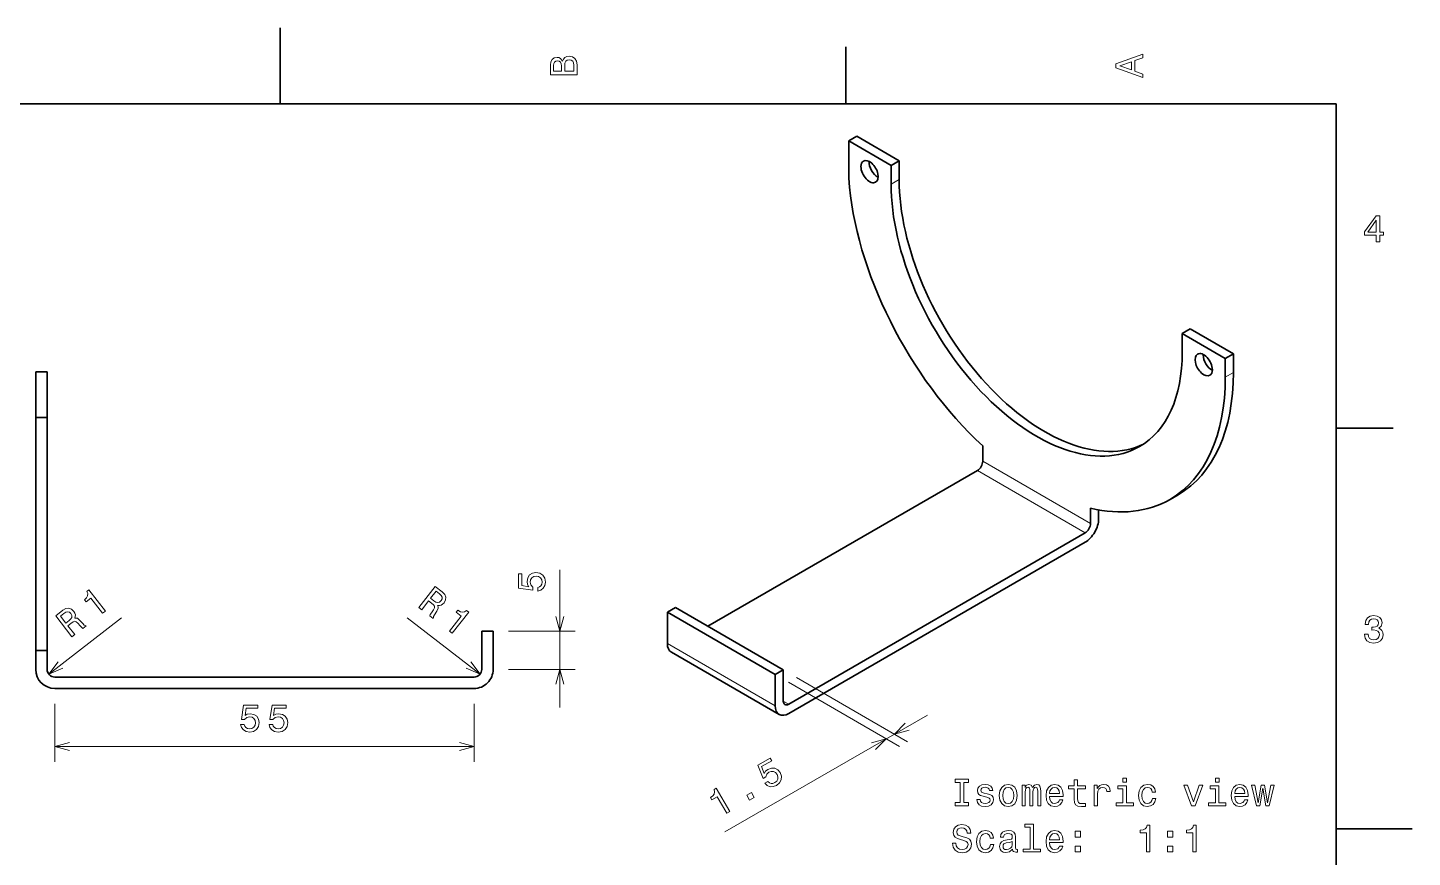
# Model space of a CAD drawing. Extents: x 0 to 297, y 0 to 210.
# Drawn here: x 115.4 to 297, y 101.3 to 210 of the extents above; entities that cross this region are included whole.
import ezdxf

# ---------------------------------------------------------------- set-up
doc = ezdxf.new("R2010")
doc.units = 0

msp = doc.modelspace()

# ---------------------------------------------------------------- linework, layer by layer
at = {"color": 7, "lineweight": 35, "ltscale": 0.25}
for p, q in [((148.5, 200), (148.5, 210)), ((287, 105), (297, 105))]:
    msp.add_line(p, q, dxfattribs=at)
at = {"color": 7, "lineweight": 35, "ltscale": 0.1875}
for p, q in [((222.699997, 200), (222.699997, 207.5)), ((287, 157.5), (294.5, 157.5))]:
    msp.add_line(p, q, dxfattribs=at)
at = {"color": 7, "lineweight": 35}
for p, q in [((287, 200), (10, 200)), ((287, 10), (287, 200)), ((116.425179, 128.344955), (116.425179, 158.885971)), ((117.925179, 128.344955), (117.925179, 158.885971)), ((239.943909, 151.943878), (204.588562, 131.531464)), ((254.086044, 143.778915), (215.195175, 121.325256)), ((254.086044, 142.554169), (215.195175, 120.10051)), ((118.925179, 124.885971), (173.925171, 124.885971)), ((118.925179, 123.385971), (173.925171, 123.385971))]:
    msp.add_line(p, q, dxfattribs=at)
at = {"color": 7, "lineweight": 35, "ltscale": 0.030619}
for p, q in [((224.125092, 195.777985), (223.064423, 195.165619)), ((229.690857, 192.56459), (228.630203, 191.952209)), ((267.874634, 170.51918), (266.813965, 169.906799)), ((273.531494, 167.253189), (272.470825, 166.640823)), ((214.488068, 125.815994), (213.427399, 125.203613))]:
    msp.add_line(p, q, dxfattribs=at)
at = {"color": 7, "lineweight": 35, "ltscale": 0.122475}
msp.add_line((223.064423, 195.165619), (223.064423, 190.266632), dxfattribs=at)
at = {"color": 7, "lineweight": 35, "ltscale": 0.16067}
for p, q in [((228.630203, 191.952209), (223.064423, 195.165619)), ((229.690857, 192.56459), (224.125092, 195.777985))]:
    msp.add_line(p, q, dxfattribs=at)
at = {"color": 7, "lineweight": 35, "ltscale": 0.061237}
for p, q in [((229.690857, 190.115097), (229.690857, 192.56459)), ((228.630203, 189.502716), (228.630203, 191.952209)), ((266.813965, 169.906799), (266.813965, 167.457321)), ((273.531494, 164.803696), (273.531494, 167.253189)), ((272.470825, 164.19133), (272.470825, 166.640823))]:
    msp.add_line(p, q, dxfattribs=at)
at = {"color": 7, "lineweight": 13, "ltscale": 0.030619}
for p, q in [((229.690857, 190.115097), (228.630203, 189.502716)), ((273.531494, 164.803696), (272.470825, 164.19133))]:
    msp.add_line(p, q, dxfattribs=at)
at = {"color": 7, "lineweight": 35, "ltscale": 0.163299}
msp.add_line((272.470825, 166.640823), (266.813965, 169.906799), dxfattribs=at)
at = {"color": 7, "lineweight": 35, "ltscale": 0.1633}
msp.add_line((273.531494, 167.253189), (267.874634, 170.51918), dxfattribs=at)
at = {"color": 7, "lineweight": 35, "ltscale": 0.15}
for p, q in [((116.425179, 164.885971), (116.425179, 158.885971)), ((117.925179, 164.885971), (117.925179, 158.885971))]:
    msp.add_line(p, q, dxfattribs=at)
at = {"color": 7, "lineweight": 35, "ltscale": 0.0375}
for p, q in [((116.425179, 164.885971), (117.925179, 164.885971)), ((116.425179, 158.885971), (117.925179, 158.885971)), ((174.925171, 130.885971), (176.425171, 130.885971)), ((116.425179, 128.344955), (117.925179, 128.344955))]:
    msp.add_line(p, q, dxfattribs=at)
at = {"color": 7, "lineweight": 35, "ltscale": 0.050194}
for p, q in [((240.651016, 155.176376), (240.651016, 153.168625)), ((254.793152, 145.003662), (254.793152, 147.011414))]:
    msp.add_line(p, q, dxfattribs=at)
at = {"color": 7, "lineweight": 13, "ltscale": 0.408248}
for p, q in [((240.651016, 153.168625), (254.793152, 145.003662)), ((239.943909, 151.943878), (254.086044, 143.778915)), ((199.285278, 129.286102), (213.427399, 121.12114))]:
    msp.add_line(p, q, dxfattribs=at)
at = {"color": 7, "lineweight": 35, "ltscale": 0.030618}
for p, q in [((266.282806, 148.78154), (265.222168, 148.169174)), ((200.345932, 133.980957), (199.285278, 133.368591))]:
    msp.add_line(p, q, dxfattribs=at)
at = {"color": 7, "lineweight": 35, "ltscale": 0.02946}
msp.add_line((255.853821, 145.616028), (255.853821, 146.794434), dxfattribs=at)
at = {"color": 7, "lineweight": 13, "ltscale": 0.450901}
msp.add_line((185.180588, 120.885971), (185.180588, 138.921997), dxfattribs=at)
at = {"color": 7, "lineweight": 13, "ltscale": 0.301801}
for p, q in [((118.133537, 125.274986), (127.690285, 132.650818)), ((174.717026, 125.275253), (165.157791, 132.647858))]:
    msp.add_line(p, q, dxfattribs=at)
at = {"color": 7, "lineweight": 35, "ltscale": 0.102062}
for p, q in [((199.285278, 129.286102), (199.285278, 133.368591)), ((214.488068, 121.733505), (214.488068, 125.815994)), ((213.427399, 121.12114), (213.427399, 125.203613))]:
    msp.add_line(p, q, dxfattribs=at)
at = {"color": 7, "lineweight": 35, "ltscale": 0.408248}
for p, q in [((199.285278, 133.368591), (213.427399, 125.203613)), ((200.345932, 133.980957), (214.488068, 125.815994)), ((213.945175, 119.976692), (199.80304, 128.141663))]:
    msp.add_line(p, q, dxfattribs=at)
at = {"color": 7, "lineweight": 35, "ltscale": 0.125}
for p, q in [((174.925171, 125.885971), (174.925171, 130.885971)), ((176.425171, 125.885971), (176.425171, 130.885971))]:
    msp.add_line(p, q, dxfattribs=at)
at = {"color": 7, "lineweight": 13, "ltscale": 0.218885}
for p, q in [((178.425171, 130.885971), (187.180588, 130.885971)), ((178.425171, 125.885971), (187.180588, 125.885971))]:
    msp.add_line(p, q, dxfattribs=at)
at = {"color": 7, "lineweight": 35, "ltscale": 0.061475}
for p, q in [((116.425179, 128.344955), (116.425179, 125.885971)), ((117.925179, 128.344955), (117.925179, 125.885971))]:
    msp.add_line(p, q, dxfattribs=at)
at = {"color": 190, "lineweight": 13, "ltscale": 0.420478}
for p, q in [((215.159454, 124.203613), (229.72525, 115.794052)), ((216.220123, 124.815994), (230.785904, 116.406433))]:
    msp.add_line(p, q, dxfattribs=at)
at = {"color": 7, "lineweight": 13, "ltscale": 0.020412}
msp.add_line((214.488068, 121.733505), (215.195175, 121.325256), dxfattribs=at)
at = {"color": 7, "lineweight": 13, "ltscale": 0.190384}
for p, q in [((118.925179, 121.385971), (118.925179, 113.770599)), ((173.925171, 121.385971), (173.925171, 113.770599))]:
    msp.add_line(p, q, dxfattribs=at)
at = {"color": 190, "lineweight": 13}
msp.add_line((206.824738, 104.572449), (233.383987, 119.906433), dxfattribs=at)
at = {"color": 7, "lineweight": 13}
msp.add_line((118.925179, 115.770599), (173.925171, 115.770599), dxfattribs=at)
for points in [[(185.542007, 205.630417), (185.249496, 205.983429), (185.052811, 206.074219), (184.81073, 206.104477), (184.432495, 206.03891), (184.160156, 205.842224), (183.993729, 205.524506), (183.933212, 205.080704), (183.933212, 203.835022), (187.433212, 203.835022), (187.433212, 205.151306), (187.36261, 205.620331), (187.155838, 205.968307), (186.828018, 206.185165), (186.384216, 206.260818), (186.08667, 206.215424), (185.839554, 206.094391), (185.65799, 205.897705)], [(185.385666, 204.984879), (185.385666, 204.298996), (184.351807, 204.298996), (184.351807, 205.025223), (184.382065, 205.297562), (184.472839, 205.489197), (184.629181, 205.605194), (184.86116, 205.645538), (185.093155, 205.600143), (185.254532, 205.479111), (185.355408, 205.272339)], [(187.014618, 205.095825), (187.014618, 204.298996), (185.809296, 204.298996), (185.809296, 205.050446), (185.844589, 205.368164), (185.9505, 205.595108), (186.132065, 205.731277), (186.394302, 205.776657), (186.671692, 205.731277), (186.863327, 205.605194), (186.979324, 205.393372)], [(261.633209, 203.466858), (261.633209, 203.930847), (260.604401, 204.298996), (260.604401, 205.695969), (261.633209, 206.064133), (261.633209, 206.538193), (258.128174, 205.257217), (258.128174, 204.742798)], [(260.17572, 204.460388), (258.632477, 205), (260.17572, 205.539627)], [(292.277374, 181.916794), (292.731262, 181.916794), (292.731262, 182.784225), (293.23056, 182.784225), (293.23056, 183.187683), (292.731262, 183.187683), (292.731262, 185.341141), (292.272339, 185.341141), (290.739197, 183.228027), (290.739197, 182.784225), (292.277374, 182.784225)], [(291.162842, 183.187683), (292.277374, 184.756134), (292.277374, 183.187683)], [(182.267761, 136.153259), (182.681305, 136.264221), (183.004074, 136.511337), (183.205811, 136.874451), (183.281464, 137.338425), (183.190674, 137.847778), (182.943558, 138.246201), (182.550186, 138.498367), (182.045868, 138.594177), (181.576843, 138.508453), (181.208679, 138.266373), (180.971649, 137.888138), (180.885925, 137.398941), (180.946442, 137.020691), (181.112854, 136.728195), (180.169785, 136.8694), (180.169785, 138.402542), (179.756241, 138.402542), (179.756241, 136.531509), (181.612152, 136.25412), (181.612152, 136.657593), (181.375122, 136.950089), (181.289368, 137.323288), (181.344849, 137.646057), (181.506226, 137.893173), (181.753357, 138.049515), (182.071075, 138.104996), (182.388794, 138.049515), (182.635925, 137.888138), (182.792267, 137.641022), (182.847733, 137.323288), (182.812439, 137.056), (182.696442, 136.849228), (182.514893, 136.697937), (182.267761, 136.622284)], [(125.194733, 133.25116), (125.558044, 133.531555), (123.40419, 136.322266), (123.132706, 136.112747), (123.248802, 135.813736), (123.231407, 135.539124), (123.085777, 135.273834), (122.806999, 135.007706), (123.02578, 134.724243), (123.672554, 135.223419)], [(166.69072, 133.991318), (167.062103, 133.70488), (167.964539, 134.874969), (168.343918, 134.582367), (168.614227, 134.354782), (168.746826, 134.163361), (168.741028, 133.957657), (168.599243, 133.691238), (168.34201, 133.316422), (168.18425, 133.062332), (168.124374, 132.885605), (168.543686, 132.562195), (168.602203, 132.638077), (168.596588, 132.82074), (168.724808, 133.05304), (169.041809, 133.521866), (169.229553, 133.905685), (169.217789, 134.080353), (169.132538, 134.267105), (169.369278, 134.243744), (169.588898, 134.297272), (169.796295, 134.417557), (169.983505, 134.610718), (170.18631, 134.989304), (170.220612, 135.36409), (170.074081, 135.719116), (169.7547, 136.048233), (168.828217, 136.762787)], [(169.389084, 135.788864), (169.614197, 135.577026), (169.727402, 135.368713), (169.727417, 135.145782), (169.593964, 134.898422), (169.375397, 134.697601), (169.159775, 134.640991), (168.920624, 134.710785), (168.653641, 134.884857), (168.226349, 135.214417), (168.93782, 136.136902)], [(121.18119, 130.153534), (121.55249, 130.440094), (120.649658, 131.609894), (121.028938, 131.902618), (121.31765, 132.106323), (121.536461, 132.186005), (121.733963, 132.12822), (121.955688, 131.923477), (122.252968, 131.579559), (122.458717, 131.362488), (122.614479, 131.259735), (123.033684, 131.583282), (122.975136, 131.659134), (122.797035, 131.700043), (122.604866, 131.883011), (122.231812, 132.308594), (121.908188, 132.587585), (121.736244, 132.620514), (121.533974, 132.585434), (121.616638, 132.808502), (121.620575, 133.034515), (121.556862, 133.265656), (121.417511, 133.495728), (121.102783, 133.787964), (120.748962, 133.916229), (120.36837, 133.864578), (119.968994, 133.63916), (119.042747, 132.924286)], [(120.127098, 133.219681), (120.38913, 133.383698), (120.619347, 133.440338), (120.834991, 133.383789), (121.040398, 133.19194), (121.179192, 132.929565), (121.179237, 132.706635), (121.051048, 132.493027), (120.814934, 132.278946), (120.387741, 131.949249), (119.675957, 132.87149)], [(170.705292, 130.89505), (171.068695, 130.614777), (173.221619, 133.406204), (172.950058, 133.615646), (172.690292, 133.42749), (172.420258, 133.374634), (172.126678, 133.448181), (171.798538, 133.650314), (171.579865, 133.366791), (172.226807, 132.867828)], [(290.729126, 130.51622), (290.729126, 130.480911), (290.809814, 129.996765), (291.046844, 129.633652), (291.420044, 129.401657), (291.914276, 129.315933), (292.438782, 129.401657), (292.832153, 129.623566), (293.08429, 129.976593), (293.175079, 130.430481), (293.134735, 130.728027), (293.023773, 130.970108), (292.842224, 131.156708), (292.600159, 131.292877), (292.927948, 131.565216), (293.043945, 131.998932), (292.968292, 132.392303), (292.751434, 132.68985), (292.398407, 132.87645), (291.914276, 132.942017), (291.460388, 132.861313), (291.112396, 132.63942), (290.885468, 132.286392), (290.809814, 131.817368), (290.809814, 131.782074), (291.258636, 131.782074), (291.299011, 132.104828), (291.430115, 132.336823), (291.641937, 132.478027), (291.939484, 132.528473), (292.201721, 132.488113), (292.393372, 132.382217), (292.509369, 132.210739), (292.554749, 131.97876), (292.509369, 131.731628), (292.388336, 131.565216), (292.176514, 131.46434), (291.889069, 131.434082), (291.692383, 131.439133), (291.692383, 131.04071), (291.939484, 131.050797), (292.257202, 131.005417), (292.494232, 130.884369), (292.635468, 130.687683), (292.685883, 130.430481), (292.630402, 130.13797), (292.484161, 129.921112), (292.252167, 129.784943), (291.944519, 129.739563), (291.626801, 129.789993), (291.394806, 129.941284), (291.248566, 130.183365), (291.193085, 130.51622)], [(143.306442, 118.683426), (143.417404, 118.269882), (143.66452, 117.947113), (144.027634, 117.745392), (144.491608, 117.669739), (145.000977, 117.760513), (145.399384, 118.007629), (145.65155, 118.401001), (145.747375, 118.905334), (145.661636, 119.374344), (145.419556, 119.742508), (145.041321, 119.979538), (144.552124, 120.065277), (144.173889, 120.004753), (143.881378, 119.838326), (144.022583, 120.78141), (145.555725, 120.78141), (145.555725, 121.194954), (143.684692, 121.194954), (143.407318, 119.33905), (143.810776, 119.33905), (144.103271, 119.57608), (144.476471, 119.661812), (144.79924, 119.606339), (145.046356, 119.444954), (145.202698, 119.197838), (145.258179, 118.880112), (145.202698, 118.562393), (145.041321, 118.315277), (144.794205, 118.158936), (144.476471, 118.103455), (144.209183, 118.138763), (144.002411, 118.254753), (143.85112, 118.43631), (143.775467, 118.683426)], [(147.042465, 118.683426), (147.153427, 118.269882), (147.400543, 117.947113), (147.763657, 117.745392), (148.227631, 117.669739), (148.737, 117.760513), (149.135406, 118.007629), (149.387573, 118.401001), (149.483398, 118.905334), (149.397659, 119.374344), (149.155579, 119.742508), (148.777344, 119.979538), (148.288147, 120.065277), (147.909912, 120.004753), (147.617401, 119.838326), (147.758606, 120.78141), (149.291748, 120.78141), (149.291748, 121.194954), (147.420715, 121.194954), (147.143341, 119.33905), (147.546799, 119.33905), (147.839294, 119.57608), (148.212494, 119.661812), (148.535263, 119.606339), (148.782379, 119.444954), (148.938721, 119.197838), (148.994202, 118.880112), (148.938721, 118.562393), (148.777344, 118.315277), (148.530228, 118.158936), (148.212494, 118.103455), (147.945206, 118.138763), (147.738434, 118.254753), (147.587143, 118.43631), (147.51149, 118.683426)], [(237.694397, 108.426582), (237.048859, 108.426582), (237.048859, 108.002953), (238.803909, 108.002953), (238.803909, 108.426582), (238.158371, 108.426582), (238.158371, 111.079323), (238.803909, 111.079323), (238.803909, 111.502953), (237.048859, 111.502953), (237.048859, 111.079323), (237.694397, 111.079323)], [(241.244827, 109.581482), (240.816147, 109.68235), (240.498428, 109.79834), (240.392517, 110.03537), (240.422775, 110.201797), (240.528687, 110.322838), (240.700165, 110.398483), (240.947281, 110.428741), (241.184311, 110.398483), (241.370911, 110.307709), (241.491943, 110.171539), (241.542374, 109.989983), (241.976089, 109.989983), (241.976089, 110.000069), (241.900452, 110.327881), (241.69368, 110.585083), (241.370911, 110.746468), (240.947281, 110.806984), (240.5186, 110.746468), (240.205917, 110.58004), (240.009232, 110.332924), (239.948715, 110.020241), (239.99411, 109.717651), (240.135315, 109.505836), (240.36731, 109.354538), (240.7052, 109.248627), (241.199432, 109.127594), (241.502029, 109.001511), (241.582718, 108.90065), (241.612976, 108.749352), (241.567596, 108.562752), (241.446548, 108.421539), (241.249863, 108.330765), (240.987625, 108.300507), (240.710251, 108.330765), (240.508514, 108.436668), (240.372345, 108.608139), (240.316879, 108.845169), (239.888199, 108.845169), (239.958801, 108.441711), (240.165573, 108.149208), (240.493378, 107.972694), (240.947281, 107.907135), (241.421341, 107.972694), (241.769318, 108.149208), (241.98114, 108.431625), (242.056793, 108.799782), (242.001312, 109.117508), (241.844971, 109.334366), (241.587769, 109.475578)], [(242.823364, 109.354538), (242.904053, 108.739265), (243.136032, 108.28537), (243.504196, 108.002953), (243.998428, 107.907135), (244.487625, 108.002953), (244.855774, 108.280327), (245.087769, 108.734222), (245.173508, 109.354538), (245.087769, 109.96981), (244.855774, 110.428741), (244.487625, 110.706123), (243.998428, 110.806984), (243.504196, 110.706123), (243.136032, 110.423698), (242.904053, 109.96981)], [(245.813995, 108.002953), (246.222488, 108.002953), (246.222488, 109.813469), (246.247711, 110.085808), (246.323364, 110.282494), (246.439346, 110.398483), (246.590652, 110.443878), (246.711685, 110.403526), (246.792374, 110.302666), (246.832718, 110.131195), (246.847855, 109.904251), (246.847855, 108.002953), (247.23114, 108.002953), (247.23114, 109.813469), (247.256348, 110.080765), (247.332001, 110.277451), (247.453033, 110.398483), (247.60434, 110.443878), (247.725372, 110.403526), (247.806061, 110.302666), (247.856491, 109.904251), (247.856491, 108.002953), (248.264999, 108.002953), (248.264999, 109.873993), (248.239777, 110.262321), (248.159088, 110.559868), (247.997711, 110.741425), (247.735458, 110.806984), (247.427826, 110.706123), (247.190796, 110.413612), (247.004196, 110.70108), (246.691513, 110.806984), (246.404053, 110.706123), (246.207367, 110.423698), (246.207367, 110.711166), (245.813995, 110.711166)], [(249.414856, 109.228455), (251.190079, 109.228455), (251.195114, 109.435226), (251.114426, 110.015198), (250.892517, 110.448921), (250.53949, 110.711166), (250.07048, 110.806984), (249.611542, 110.706123), (249.258514, 110.423698), (249.03157, 109.964767), (248.950882, 109.359581), (249.02652, 108.739265), (249.253479, 108.28537), (249.601456, 108.002953), (250.055344, 107.907135), (250.448715, 107.972694), (250.771484, 108.144165), (251.008514, 108.416496), (251.144684, 108.77961), (250.705917, 108.77961), (250.615143, 108.577881), (250.484024, 108.426582), (250.110825, 108.30555), (249.823364, 108.361023), (249.606491, 108.537537), (249.465286, 108.824997), (249.414856, 109.213326)], [(252.657654, 110.242149), (252.657654, 108.885521), (252.687912, 108.446754), (252.829117, 108.144165), (253.111542, 107.967651), (253.590652, 107.907135), (254.115143, 107.93235), (254.115143, 108.315636), (253.731857, 108.28537), (253.383881, 108.325722), (253.197281, 108.451797), (253.116577, 108.663612), (253.101456, 108.961166), (253.101456, 110.242149), (254.115143, 110.242149), (254.115143, 110.620384), (253.101456, 110.620384), (253.101456, 111.412178), (252.657654, 111.412178), (252.657654, 110.620384), (251.891083, 110.620384), (251.891083, 110.242149)], [(255.264999, 108.002953), (255.708801, 108.002953), (255.708801, 109.551224), (255.754196, 109.924423), (255.890366, 110.191711), (256.112274, 110.353096), (256.409821, 110.408569), (256.631714, 110.373268), (256.798157, 110.272408), (256.899017, 110.100937), (256.934296, 109.86895), (257.383148, 109.86895), (257.322632, 110.277451), (257.156219, 110.569954), (256.878845, 110.746468), (256.50058, 110.806984), (256.243378, 110.76664), (256.021484, 110.665779), (255.824799, 110.494308), (255.668457, 110.262321), (255.668457, 110.711166), (255.264999, 110.711166)], [(259.506348, 111.623993), (259.037323, 111.623993), (259.037323, 111.119667), (259.506348, 111.119667)], [(262.895416, 109.813469), (263.334167, 109.813469), (263.243378, 110.216927), (263.02652, 110.534653), (262.688629, 110.731339), (262.249878, 110.806984), (261.765717, 110.706123), (261.397552, 110.423698), (261.165588, 109.964767), (261.0849, 109.349495), (261.160522, 108.739265), (261.387482, 108.28537), (261.745544, 108.002953), (262.234741, 107.907135), (262.668457, 107.98278), (263.006348, 108.194595), (263.238342, 108.527451), (263.339203, 108.971252), (262.915588, 108.971252), (262.839935, 108.688835), (262.69873, 108.477013), (262.496979, 108.345894), (262.249878, 108.30555), (261.94223, 108.371109), (261.720337, 108.572838), (261.584167, 108.90065), (261.538788, 109.364624), (261.584167, 109.818512), (261.725372, 110.146324), (261.952332, 110.348053), (262.249878, 110.418655), (262.512115, 110.373268), (262.708801, 110.257278), (262.839935, 110.065636)], [(271.650452, 111.623993), (271.181427, 111.623993), (271.181427, 111.119667), (271.650452, 111.119667)], [(273.703033, 109.228455), (275.478241, 109.228455), (275.483307, 109.435226), (275.402588, 110.015198), (275.180695, 110.448921), (274.827667, 110.711166), (274.358643, 110.806984), (273.899719, 110.706123), (273.546692, 110.423698), (273.319763, 109.964767), (273.239075, 109.359581), (273.314697, 108.739265), (273.541656, 108.28537), (273.889648, 108.002953), (274.343536, 107.907135), (274.736908, 107.972694), (275.059662, 108.144165), (275.296692, 108.416496), (275.432861, 108.77961), (274.99411, 108.77961), (274.90332, 108.577881), (274.772217, 108.426582), (274.398987, 108.30555), (274.111542, 108.361023), (273.894684, 108.537537), (273.753479, 108.824997), (273.703033, 109.213326)], [(243.277252, 109.359581), (243.322632, 109.813469), (243.463852, 110.141281), (243.690796, 110.34301), (243.998428, 110.413612), (244.301025, 110.34301), (244.527969, 110.146324), (244.669174, 109.813469), (244.719604, 109.359581), (244.669174, 108.90065), (244.527969, 108.567795), (244.301025, 108.366066), (243.998428, 108.300507), (243.690796, 108.366066), (243.463852, 108.567795), (243.322632, 108.90065)], [(249.414856, 109.601654), (249.470337, 109.949638), (249.606491, 110.206841), (249.813263, 110.363182), (250.085602, 110.418655), (250.35289, 110.363182), (250.559662, 110.206841), (250.685745, 109.949638), (250.73114, 109.601654)], [(259.491211, 108.376152), (259.491211, 110.620384), (258.35144, 110.620384), (258.35144, 110.242149), (259.047424, 110.242149), (259.047424, 108.376152), (258.139648, 108.376152), (258.139648, 108.002953), (260.409088, 108.002953), (260.409088, 108.376152)], [(268.054626, 108.002953), (268.523651, 108.002953), (269.512115, 110.711166), (269.053192, 110.711166), (268.291656, 108.527451), (267.514984, 110.711166), (267.051025, 110.711166)], [(271.635315, 108.376152), (271.635315, 110.620384), (270.495544, 110.620384), (270.495544, 110.242149), (271.191498, 110.242149), (271.191498, 108.376152), (270.283722, 108.376152), (270.283722, 108.002953), (272.553192, 108.002953), (272.553192, 108.376152)], [(273.703033, 109.601654), (273.758514, 109.949638), (273.894684, 110.206841), (274.10144, 110.363182), (274.373779, 110.418655), (274.641083, 110.363182), (274.847839, 110.206841), (274.973938, 109.949638), (275.019318, 109.601654)], [(276.991211, 108.002953), (277.394684, 110.302666), (277.798126, 108.002953), (278.221771, 108.002953), (278.887482, 110.711166), (278.458801, 110.711166), (278.009949, 108.411453), (277.611542, 110.711166), (277.172791, 110.711166), (276.774353, 108.411453), (276.3255, 110.711166), (275.901886, 110.711166), (276.567596, 108.002953)], [(237.129547, 103.111023), (236.670624, 103.111023), (236.771484, 102.576439), (237.023651, 102.183067), (237.411972, 101.946037), (237.936462, 101.860306), (238.455917, 101.940994), (238.844254, 102.162895), (239.09137, 102.51088), (239.182144, 102.96981), (239.106491, 103.383354), (238.894684, 103.65065), (238.551743, 103.827164), (238.092804, 103.958282), (237.699432, 104.054108), (237.44223, 104.165054), (237.295975, 104.326439), (237.250595, 104.578598), (237.295975, 104.80555), (237.427109, 104.97702), (237.62883, 105.09301), (237.906204, 105.133354), (238.188629, 105.082924), (238.410538, 104.946754), (238.556793, 104.71981), (238.627396, 104.412178), (239.086319, 104.412178), (239.086319, 104.422264), (239.00563, 104.896324), (238.7686, 105.249352), (238.395401, 105.471252), (237.891083, 105.546898), (237.437195, 105.471252), (237.084167, 105.259438), (236.857224, 104.931625), (236.77652, 104.507996), (236.842087, 104.129753), (237.033737, 103.872551), (237.336319, 103.70108), (237.749863, 103.569954), (238.158371, 103.453964), (238.466003, 103.34301), (238.652603, 103.181625), (238.71817, 102.91938), (238.657654, 102.652092), (238.501312, 102.450363), (238.264282, 102.32428), (237.956635, 102.283936), (237.613708, 102.339409), (237.351456, 102.500793), (237.185028, 102.763039)], [(246.873062, 105.203964), (246.873062, 102.329323), (245.960251, 102.329323), (245.960251, 101.956123), (248.224655, 101.956123), (248.224655, 102.329323), (247.316879, 102.329323), (247.316879, 105.577164), (246.177109, 105.577164), (246.177109, 105.203964)], [(262.123779, 101.956123), (262.582733, 101.956123), (262.582733, 105.481339), (262.239777, 105.481339), (262.149017, 105.173706), (261.967438, 104.966934), (261.690063, 104.845894), (261.306793, 104.80555), (261.306793, 104.447479), (262.123779, 104.447479)], [(268.195831, 101.956123), (268.654755, 101.956123), (268.654755, 105.481339), (268.311829, 105.481339), (268.221039, 105.173706), (268.03949, 104.966934), (267.762115, 104.845894), (267.378845, 104.80555), (267.378845, 104.447479), (268.195831, 104.447479)], [(241.643234, 103.76664), (242.082001, 103.76664), (241.991226, 104.170097), (241.774368, 104.487823), (241.436462, 104.684509), (240.997711, 104.760155), (240.513565, 104.659294), (240.145401, 104.376869), (239.913422, 103.917938), (239.832718, 103.302666), (239.908371, 102.692436), (240.135315, 102.238541), (240.493378, 101.956123), (240.982574, 101.860306), (241.41629, 101.935951), (241.754196, 102.147766), (241.986176, 102.480621), (242.087051, 102.924423), (241.663422, 102.924423), (241.587769, 102.642006), (241.446548, 102.430183), (241.244827, 102.299065), (240.997711, 102.25872), (240.690079, 102.32428), (240.46817, 102.526009), (240.332001, 102.853821), (240.286606, 103.317795), (240.332001, 103.771683), (240.473206, 104.099495), (240.700165, 104.301224), (240.997711, 104.371826), (241.259949, 104.326439), (241.456635, 104.210449), (241.587769, 104.018806)], [(244.563263, 102.309151), (244.563263, 102.294022), (244.588486, 102.122551), (244.664139, 102.001511), (244.981857, 101.905693), (245.228973, 101.946037), (245.228973, 102.288979), (245.123062, 102.273849), (244.981857, 102.339409), (244.956635, 102.541138), (244.956635, 103.943153), (244.896118, 104.301224), (244.719604, 104.553383), (244.411972, 104.704681), (243.978256, 104.760155), (243.554626, 104.699638), (243.241943, 104.528168), (243.045258, 104.26088), (242.979691, 103.907852), (242.979691, 103.877594), (243.378113, 103.877594), (243.413422, 104.089409), (243.524368, 104.240707), (243.705917, 104.331482), (243.96312, 104.366783), (244.210251, 104.341568), (244.386765, 104.265923), (244.492661, 104.134796), (244.527969, 103.953239), (244.507797, 103.741425), (244.427109, 103.635521), (244.225372, 103.585083), (243.847137, 103.544739), (243.413422, 103.453964), (243.105774, 103.29258), (242.924225, 103.040421), (242.868744, 102.667221), (242.919174, 102.334366), (243.075516, 102.08725), (243.327682, 101.930908), (243.675659, 101.875435), (244.144684, 101.981339)], [(249.414856, 103.181625), (251.190079, 103.181625), (251.195114, 103.388397), (251.114426, 103.968369), (250.892517, 104.402092), (250.53949, 104.664337), (250.07048, 104.760155), (249.611542, 104.659294), (249.258514, 104.376869), (249.03157, 103.917938), (248.950882, 103.312752), (249.02652, 102.692436), (249.253479, 102.238541), (249.601456, 101.956123), (250.055344, 101.860306), (250.448715, 101.925865), (250.771484, 102.097336), (251.008514, 102.369667), (251.144684, 102.73278), (250.705917, 102.73278), (250.615143, 102.531052), (250.484024, 102.379753), (250.110825, 102.25872), (249.823364, 102.314194), (249.606491, 102.490707), (249.465286, 102.778168), (249.414856, 103.166496)], [(249.414856, 103.554825), (249.470337, 103.902809), (249.606491, 104.160011), (249.813263, 104.316353), (250.085602, 104.371826), (250.35289, 104.316353), (250.559662, 104.160011), (250.685745, 103.902809), (250.73114, 103.554825)], [(252.758514, 103.912895), (253.454483, 103.912895), (253.454483, 104.664337), (252.758514, 104.664337)], [(264.902618, 103.912895), (265.598572, 103.912895), (265.598572, 104.664337), (264.902618, 104.664337)], [(244.512833, 102.904251), (244.452316, 102.642006), (244.290939, 102.440269), (244.048859, 102.309151), (243.751312, 102.263763), (243.559662, 102.288979), (243.423508, 102.369667), (243.337769, 102.51088), (243.312546, 102.707565), (243.332718, 102.884079), (243.413422, 103.010155), (243.736176, 103.151367), (244.144684, 103.211884), (244.512833, 103.332924)], [(252.758514, 101.956123), (253.454483, 101.956123), (253.454483, 102.707565), (252.758514, 102.707565)], [(264.902618, 101.956123), (265.598572, 101.956123), (265.598572, 102.707565), (264.902618, 102.707565)]]:
    msp.add_lwpolyline(points, close=True, dxfattribs=at)
for points in [[(184.662949, 132.817825), (185.180588, 130.885971), (185.698227, 132.817825)], [(119.346603, 126.865097), (118.133537, 125.274986), (119.979141, 126.045532)], [(172.871155, 126.045181), (174.717026, 125.275253), (173.503418, 126.86496)], [(185.698227, 123.954117), (185.180588, 125.885971), (184.662949, 123.954117)], [(120.857033, 116.288239), (118.925179, 115.770599), (120.857033, 115.25296)], [(171.993332, 115.25296), (173.925171, 115.770599), (171.993332, 116.288239)]]:
    msp.add_lwpolyline(points, dxfattribs=at)
at = {"color": 190, "lineweight": 13}
for points in [[(230.468063, 118.820641), (229.053848, 117.406433), (230.985703, 117.924072)], [(226.578979, 115.379837), (227.993195, 116.794052), (226.06134, 116.276413)]]:
    msp.add_lwpolyline(points, dxfattribs=at)
for points in [[(212.070801, 110.964699), (212.373657, 110.662041), (212.749054, 110.506073), (213.164383, 110.512924), (213.604019, 110.679398), (213.999756, 111.012703), (214.221237, 111.425919), (214.24292, 111.89267), (214.073746, 112.377335), (213.764984, 112.740654), (213.371277, 112.938446), (212.925186, 112.954597), (212.458664, 112.784256), (212.161362, 112.542725), (211.991257, 112.252335), (211.641998, 113.139679), (212.969742, 113.90625), (212.76297, 114.264389), (211.142609, 113.328873), (211.830338, 111.582916), (212.179749, 111.784645), (212.314545, 112.136177), (212.594879, 112.397026), (212.902145, 112.510361), (213.196838, 112.494164), (213.455795, 112.358322), (213.662704, 112.110901), (213.773529, 111.808006), (213.757324, 111.513306), (213.621475, 111.254349), (213.374054, 111.047447), (213.124924, 110.944374), (212.887863, 110.941444), (212.666046, 111.023026), (212.47699, 111.199211)], [(207.06076, 107.01812), (207.458221, 107.247589), (205.695602, 110.300514), (205.398621, 110.129044), (205.473816, 109.817238), (205.419968, 109.547386), (205.240265, 109.303879), (204.928513, 109.077293), (205.107544, 108.767197), (205.815094, 109.175697)], [(210.073517, 108.75753), (210.676239, 109.105515), (210.300507, 109.756279), (209.697784, 109.408295)]]:
    msp.add_lwpolyline(points, close=True, dxfattribs=at)
at = {"color": 7, "lineweight": 35}
for centre, radius, start, end in [((118.925179, 125.885971), 2.5, 180.000005, 269.999997), ((118.925179, 125.885971), 1, 180.000005, 269.999997), ((173.925171, 125.885971), 2.5, 269.999997, 360), ((173.925171, 125.885971), 1, 269.999997, 360)]:
    msp.add_arc(centre, radius, start, end, dxfattribs=at)
for centre, major_axis, start_param, end_param in [((225.801773, 191.135712), (0.800003, -1.385635), 0, 3.1415926536), ((225.801773, 191.135712), (0.800003, -1.385635), 3.1415926536, 3.926990817), ((225.801773, 191.135712), (0.800003, -1.385635), 3.926990817, 6.2831853072), ((226.862427, 191.748093), (-0.800003, 1.385635), 0.7243033135, 2.4161108103), ((247.722092, 178.480026), (-17.5, 30.310883), 0.8712177539, 2.0664427888), ((247.722092, 178.480026), (-13.5, 23.38269), 0.7853981634, 3.1416325032), ((248.782745, 179.092392), (-13.5, 23.38269), 0.7853981634, 3.1023346156), ((247.722092, 178.480026), (-13.5, 23.38269), 3.1416325032, 3.926990817), ((269.642395, 165.824326), (0.800003, -1.385635), 3.1415926536, 6.2831853072), ((269.642395, 165.824326), (0.800003, -1.385635), 0.7853981634, 3.1415926536), ((270.703064, 166.436691), (-0.800003, 1.385635), 0.7243033135, 0.7853981634), ((270.703064, 166.436691), (-0.800003, 1.385635), 0.7853981634, 2.4161108103), ((247.722092, 178.480026), (-17.5, 30.310883), 3.1415969339, 3.926990817), ((248.782745, 179.092392), (-17.5, 30.310883), 3.1415969339, 3.926990817), ((269.642395, 165.824326), (0.800003, -1.385635), 6.2831853072, 7.0685834706), ((239.943909, 152.760376), (0.5, 0.866028), 3.926990817, 5.4977871438), ((247.722092, 178.480026), (-17.5, 30.310883), 2.6459461916, 3.1415969339), ((254.086044, 144.595413), (1.25, 2.16507), 3.926990817, 5.4977871438), ((254.086044, 144.595413), (0.5, 0.866028), 3.926990817, 5.4977871438), ((201.05304, 130.306717), (1.25, 2.16507), 2.3561944902, 3.1415926536), ((215.195175, 122.141754), (0.5, 0.866028), 2.3561944902, 3.1415926536), ((215.195175, 122.141754), (1.25, 2.16507), 2.3561944902, 3.1415926536), ((215.195175, 122.141754), (1.25, 2.16507), 3.1415926536, 3.926990817), ((215.195175, 122.141754), (0.5, 0.866028), 3.1415926536, 3.926990817)]:
    msp.add_ellipse(centre, major_axis=major_axis, ratio=0.57735, start_param=start_param, end_param=end_param, dxfattribs=at)

doc.saveas('drawing.dxf')
